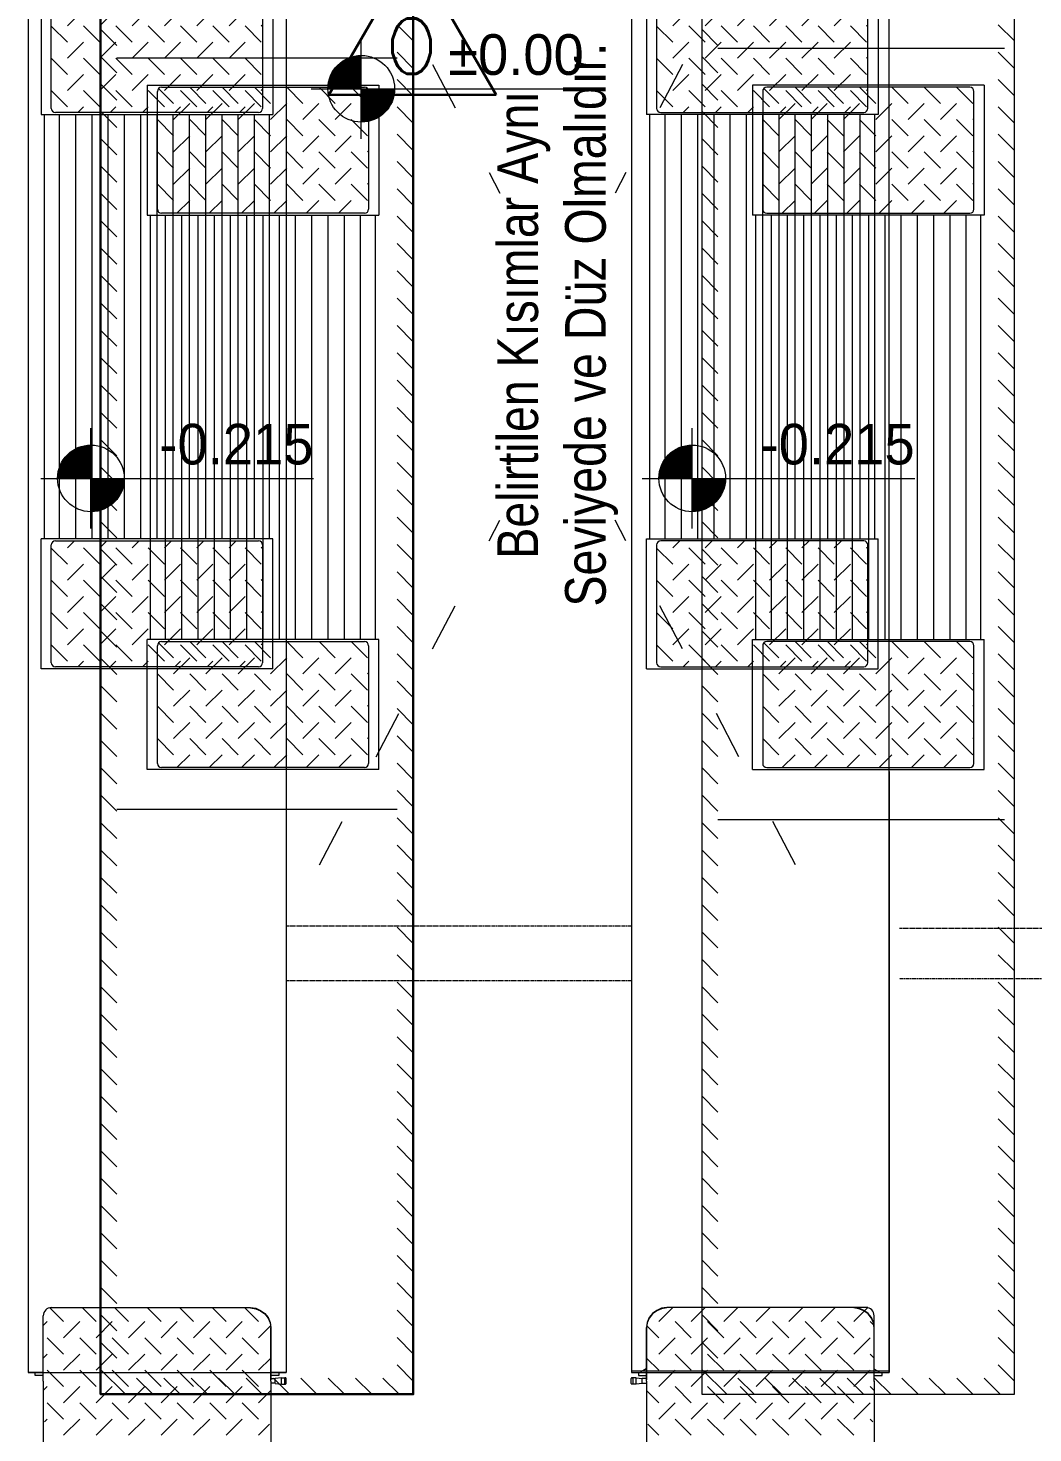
# Model space of a CAD drawing. Extents: x -3709 to 34975, y -230 to 8245.
# Drawn here: x 634.4 to 881.7, y 477.6 to 823.5 of the extents above; entities that cross this region are included whole.
import ezdxf
from ezdxf.enums import TextEntityAlignment as Align

# ---------------------------------------------------------------- set-up
doc = ezdxf.new("R2010")
doc.units = 0
doc.linetypes.add('ACAD_ISO03W100', pattern=[30, 12, -18])
doc.linetypes.add('HIDDEN', pattern=[0.375, 0.25, -0.125])
doc.layers.get('0').update_dxf_attribs({"color": 9, "lineweight": 9})
for name, color, linetype, lineweight in [('A_Tech_1-50', 201, 'Continuous', 9), ('B_Ekipman_Zemin', 155, 'Continuous', 9), ('E-OPTİK DUMAN DEDEKTÖRÜ', 7, 'Continuous', 30)]:
    doc.layers.add(name, color=color, linetype=linetype, lineweight=lineweight)
doc.styles.add('E-YAZI', font='txttw.shx')
doc.styles.add('HAS100', font='GOTHIC.TTF', dxfattribs={"height": 200})
doc.styles.add('MuuM_TEXT-STANDART', font='ARIALN.TTF')

# ---------------------------------------------------------------- blocks, each defined once
blk = doc.blocks.new('4800makaslift')
for p, q in [((14215.7, 12239.6), (14215.7, 7239.6)), ((14850.7, 12239.6), (14850.7, 7239.6)), ((15700.7, 12239.6), (15700.7, 7239.6)), ((16335.7, 7239.6), (16335.7, 12239.6)), ((16335.7, 8718.9), (16335.7, 7239.6)), ((14253.2, 7217.7), (14253.2, 7379.2)), ((14303, 7364.7), (14269, 7398.8)), ((14271.9, 7399.2), (14763.2, 7399)), ((14273.2, 7399.2), (14763.2, 7398.2)), ((14308.2, 7399), (14308.2, 7399.2)), ((14308.2, 7399.2), (14758.2, 7399.2)), ((14383, 7364.7), (14348.5, 7399.2)), ((14463, 7364.7), (14428.5, 7399.2)), ((14543, 7364.7), (14508.5, 7399.2)), ((14623, 7364.7), (14588.5, 7399.2)), ((14703, 7364.7), (14668.5, 7399.2)), ((14783, 7364.7), (14748.5, 7399.2)), ((15768.3, 7364.7), (15802.8, 7399.2)), ((16278.2, 7399.2), (15788.2, 7398.2)), ((16283.2, 7399.2), (15788.2, 7399)), ((16243.2, 7399.2), (15793.2, 7399.2)), ((15848.3, 7364.7), (15882.8, 7399.2)), ((15928.3, 7364.7), (15962.8, 7399.2)), ((16008.3, 7364.7), (16042.8, 7399.2)), ((16088.3, 7364.7), (16122.8, 7399.2)), ((16168.3, 7364.7), (16202.8, 7399.2)), ((16243.2, 7399), (16243.2, 7399.2)), ((16261.1, 7397.4), (16248.2, 7399)), ((16248.3, 7364.7), (16282.4, 7398.8)), ((16298.2, 7220.8), (16298.2, 7379.2)), ((14253.2, 7354.9), (14263, 7364.7)), ((14253.2, 7220.9), (14253.2, 7348.9)), ((14303, 7324.7), (14343, 7364.7)), ((14383, 7324.7), (14423, 7364.7)), ((14463, 7324.7), (14503, 7364.7)), ((14543, 7324.7), (14583, 7364.7)), ((14623, 7324.7), (14663, 7364.7)), ((14703, 7324.7), (14743, 7364.7)), ((14783, 7324.7), (14813.2, 7354.9)), ((14811.5, 7361.7), (14813.2, 7348.9)), ((14813.2, 7217.7), (14813.2, 7349.8)), ((14813.2, 7348.9), (14813.2, 7220.9)), ((15739.9, 7361.7), (15738.2, 7348.9)), ((15768.3, 7324.7), (15738.2, 7354.9)), ((15738.2, 7217.7), (15738.2, 7349.8)), ((15738.2, 7348.9), (15738.2, 7220.9)), ((15848.3, 7324.7), (15808.3, 7364.7)), ((15928.3, 7324.7), (15888.3, 7364.7)), ((16008.3, 7324.7), (15968.3, 7364.7)), ((16088.3, 7324.7), (16048.3, 7364.7)), ((16168.3, 7324.7), (16128.3, 7364.7)), ((16248.3, 7324.7), (16208.3, 7364.7)), ((16298.2, 7354.9), (16288.3, 7364.7)), ((16298.2, 7220.9), (16298.2, 7348.9)), ((14303, 7284.7), (14263, 7324.7)), ((14383, 7284.7), (14343, 7324.7)), ((14463, 7284.7), (14423, 7324.7)), ((14543, 7284.7), (14503, 7324.7)), ((14623, 7284.7), (14583, 7324.7)), ((14703, 7284.7), (14663, 7324.7)), ((14783, 7284.7), (14743, 7324.7)), ((15768.3, 7284.7), (15808.3, 7324.7)), ((15848.3, 7284.7), (15888.3, 7324.7)), ((15928.3, 7284.7), (15968.3, 7324.7)), ((16008.3, 7284.7), (16048.3, 7324.7)), ((16088.3, 7284.7), (16128.3, 7324.7)), ((16168.3, 7284.7), (16208.3, 7324.7)), ((16248.3, 7284.7), (16288.3, 7324.7)), ((14253.2, 7274.9), (14263, 7284.7)), ((14303, 7244.7), (14343, 7284.7)), ((14383, 7244.7), (14423, 7284.7)), ((14463, 7244.7), (14503, 7284.7)), ((14543, 7244.7), (14583, 7284.7)), ((14623, 7244.7), (14663, 7284.7)), ((14703, 7244.7), (14743, 7284.7)), ((14783, 7244.7), (14813.2, 7274.9)), ((15768.3, 7244.7), (15738.2, 7274.9)), ((15848.3, 7244.7), (15808.3, 7284.7)), ((15928.3, 7244.7), (15888.3, 7284.7)), ((16008.3, 7244.7), (15968.3, 7284.7)), ((16088.3, 7244.7), (16048.3, 7284.7)), ((16168.3, 7244.7), (16128.3, 7284.7)), ((16248.3, 7244.7), (16208.3, 7284.7)), ((16298.2, 7274.9), (16288.3, 7284.7)), ((14215.7, 7239.6), (14850.7, 7239.6)), ((14253.2, 7239.6), (14215.7, 7239.6)), ((14233.2, 7231.6), (14233.2, 7239.6)), ((14253.2, 7231.6), (14233.2, 7231.6)), ((14303, 7204.7), (14263, 7244.7)), ((14383, 7204.7), (14343, 7244.7)), ((14463, 7204.7), (14423, 7244.7)), ((14543, 7204.7), (14503, 7244.7)), ((14623, 7204.7), (14583, 7244.7)), ((14703, 7204.7), (14663, 7244.7)), ((14783, 7204.7), (14743, 7244.7)), ((14850.7, 7239.6), (14813.2, 7239.6)), ((14833.2, 7231.6), (14813.2, 7231.6)), ((14833.2, 7239.6), (14833.2, 7231.6)), ((15700.7, 7239.6), (16335.7, 7239.6)), ((15700.7, 7239.6), (15738.2, 7239.6)), ((15701.1, 7243.8), (16336.1, 7243.8)), ((15718.2, 7239.6), (15718.2, 7231.6)), ((15718.2, 7231.6), (15738.2, 7231.6)), ((15720.7, 7232.2), (15738.2, 7232.2)), ((15722.9, 7240.8), (15737.4, 7249.1)), ((15768.3, 7204.7), (15808.3, 7244.7)), ((15848.3, 7204.7), (15888.3, 7244.7)), ((15928.3, 7204.7), (15968.3, 7244.7)), ((16008.3, 7204.7), (16048.3, 7244.7)), ((16088.3, 7204.7), (16128.3, 7244.7)), ((16168.3, 7204.7), (16208.3, 7244.7)), ((16248.3, 7204.7), (16288.3, 7244.7)), ((16298.2, 7239.6), (16335.7, 7239.6)), ((16298.2, 7232.2), (16315.7, 7232.2)), ((16298.2, 7231.6), (16318.2, 7231.6)), ((16311.6, 7240.1), (16298.3, 7247.7)), ((16318.2, 7231.6), (16318.2, 7239.6)), ((14253.2, 7217.7), (14253.2, 6972.2)), ((14263, 7204.7), (14254, 7195.6)), ((14343, 7204.7), (14303, 7164.7)), ((14423, 7204.7), (14383, 7164.7)), ((14503, 7204.7), (14463, 7164.7)), ((14583, 7204.7), (14543, 7164.7)), ((14663, 7204.7), (14623, 7164.7)), ((14743, 7204.7), (14703, 7164.7)), ((14813.2, 7224.7), (14824.1, 7224.7)), ((14813.2, 7217.7), (14813.2, 6972.2)), ((14824.1, 7212.7), (14813.2, 7212.7)), ((14839.1, 7226.6), (14824.1, 7224.7)), ((14824.1, 7212.6), (14824.1, 7224.7)), ((14824.1, 7212.6), (14839.1, 7210.6)), ((14839.1, 7210.6), (14839.1, 7226.6)), ((14839.1, 7226.6), (14849.1, 7226.6)), ((14839.1, 7210.6), (14849.1, 7210.6)), ((14847.1, 7224.6), (14847.1, 7212.6)), ((14851.1, 7212.6), (14851.1, 7224.6)), ((15700.3, 7212.6), (15700.3, 7224.6)), ((15712.3, 7226.6), (15702.3, 7226.6)), ((15712.3, 7210.6), (15702.3, 7210.6)), ((15704.3, 7224.6), (15704.3, 7212.6)), ((15712.3, 7226.6), (15727.3, 7224.7)), ((15712.3, 7210.6), (15712.3, 7226.6)), ((15727.3, 7212.6), (15712.3, 7210.6)), ((15738.2, 7224.7), (15727.3, 7224.7)), ((15727.3, 7212.6), (15727.3, 7224.7)), ((15727.3, 7212.7), (15738.2, 7212.7)), ((15738.2, 7217.7), (15738.2, 6972.2)), ((15808.3, 7204.7), (15848.3, 7164.7)), ((15888.3, 7204.7), (15928.3, 7164.7)), ((15968.3, 7204.7), (16008.3, 7164.7)), ((16048.3, 7204.7), (16088.3, 7164.7)), ((16128.3, 7204.7), (16168.3, 7164.7)), ((16208.3, 7204.7), (16248.3, 7164.7)), ((16288.3, 7204.7), (16297.4, 7195.6)), ((16298.2, 7217.7), (16298.2, 6972.2)), ((14263, 7164.7), (14303, 7124.7)), ((14343, 7164.7), (14383, 7124.7)), ((14423, 7164.7), (14463, 7124.7)), ((14503, 7164.7), (14543, 7124.7)), ((14583, 7164.7), (14623, 7124.7)), ((14663, 7164.7), (14703, 7124.7)), ((14743, 7164.7), (14783, 7124.7)), ((14812.4, 7194), (14783, 7164.7)), ((15739, 7194), (15768.3, 7164.7)), ((15808.3, 7164.7), (15768.3, 7124.7)), ((15888.3, 7164.7), (15848.3, 7124.7)), ((15968.3, 7164.7), (15928.3, 7124.7)), ((16048.3, 7164.7), (16008.3, 7124.7)), ((16128.3, 7164.7), (16088.3, 7124.7)), ((16208.3, 7164.7), (16168.3, 7124.7)), ((16288.3, 7164.7), (16248.3, 7124.7)), ((14263, 7124.7), (14255.9, 7117.6)), ((14343, 7124.7), (14303, 7084.7)), ((14423, 7124.7), (14383, 7084.7)), ((14503, 7124.7), (14463, 7084.7)), ((14583, 7124.7), (14543, 7084.7)), ((14663, 7124.7), (14623, 7084.7)), ((14743, 7124.7), (14703, 7084.7)), ((14810.3, 7112), (14783, 7084.7)), ((15741, 7112), (15768.3, 7084.7)), ((15808.3, 7124.7), (15848.3, 7084.7)), ((15888.3, 7124.7), (15928.3, 7084.7)), ((15968.3, 7124.7), (16008.3, 7084.7)), ((16048.3, 7124.7), (16088.3, 7084.7)), ((16128.3, 7124.7), (16168.3, 7084.7)), ((16208.3, 7124.7), (16248.3, 7084.7)), ((16288.3, 7124.7), (16295.5, 7117.6))]:
    blk.add_line(p, q)
at = {"linetype": 'HIDDEN'}
for p, q in [((15700.7, 8338.6), (14850.7, 8338.6)), ((16360.7, 8333.6), (17097, 8333.6)), ((15700.7, 8203.6), (14850.7, 8203.6)), ((17097, 8208.6), (16360.7, 8208.6))]:
    blk.add_line(p, q, dxfattribs=at)
for points in [[(14763.2, 7399), (14776.1, 7397.4), (14788.2, 7392.4), (14798.5, 7384.6), (14806.5, 7374.4), (14811.5, 7362.5), (14813.2, 7349.8)], [(14763.2, 7398.2), (14776.1, 7396.5), (14788.2, 7391.6), (14798.5, 7383.7), (14806.5, 7373.5), (14811.5, 7361.7)], [(15788.2, 7399), (15775.2, 7397.4), (15763.2, 7392.4), (15752.8, 7384.6), (15744.9, 7374.4), (15739.9, 7362.5), (15738.2, 7349.8)], [(15788.2, 7398.2), (15775.2, 7396.5), (15763.2, 7391.6), (15752.8, 7383.7), (15744.9, 7373.5), (15739.9, 7361.7)], [(16298.2, 7348.9), (16296.5, 7361.7), (16291.5, 7373.5), (16283.5, 7383.7), (16273.2, 7391.6), (16261.1, 7396.5), (16248.2, 7398.2)], [(16298.2, 7349.8), (16296.5, 7362.5), (16291.5, 7374.4), (16283.5, 7384.6), (16273.2, 7392.4), (16261.1, 7397.4)]]:
    blk.add_lwpolyline(points)
for centre, radius, start, end in [((14273.2, 7379.2), 20, 90, 180), ((16278.2, 7379.2), 20, 0, 90), ((14849.1, 7224.6), 2, 360, 180), ((14849.1, 7212.6), 2, 180, 360), ((15702.3, 7224.6), 2, 0, 180), ((15702.3, 7212.6), 2, 180, 0), ((16278.2, 7220.8), 20, 351.1197, 0)]:
    blk.add_arc(centre, radius, start, end)
blk = doc.blocks.new('plus')
h = blk.add_hatch()
h.set_pattern_fill('DIAPLATE', color=256, scale=900, angle=315, style=0)
h.set_pattern_definition([(315, (53255.65, 6092.743), (79.5495, 1e-13), [56.25, -56.25]), (45, (53295.43, 6092.743), (-9e-14, 79.5495), [56.25, -56.25])])
h.paths.add_polyline_path([(53265.7, 6092.7, 0.41711), (53255.7, 6082.6), (53255.7, 5792.6, 0.411323), (53265.7, 5782.7), (53765.7, 5782.7, 0.414214), (53775.7, 5792.7), (53775.7, 6082.7, 0.414214), (53765.7, 6092.7)])
h = blk.add_hatch()
h.set_pattern_fill('DIAPLATE', color=256, scale=900, angle=315, style=0)
h.set_pattern_definition([(315, (54745.65, 6092.743), (79.5495, 1e-13), [56.25, -56.25]), (45, (54785.427, 6092.743), (-9e-14, 79.5495), [56.25, -56.25])])
h.paths.add_polyline_path([(54755.7, 6092.7, 0.414214), (54745.7, 6082.7), (54745.7, 5792.7, 0.414214), (54755.7, 5782.7), (55255.7, 5782.7, 0.41711), (55265.7, 5792.8), (55265.7, 6082.8, 0.411323), (55255.7, 6092.7)])
h = blk.add_hatch()
h.set_pattern_fill('DIAPLATE', color=256, scale=900, angle=315, style=0)
h.set_pattern_definition([(315, (53255.65, 4727.74), (79.5495, 1e-13), [56.25, -56.25]), (45, (53295.43, 4727.74), (-9e-14, 79.5495), [56.25, -56.25])])
h.paths.add_polyline_path([(53765.7, 4417.7, 0.414214), (53775.7, 4427.7), (53775.7, 4717.7, 0.414214), (53765.7, 4727.7), (53265.7, 4727.7, 0.41711), (53255.7, 4717.6), (53255.7, 4427.6, 0.411323), (53265.7, 4417.7)])
h = blk.add_hatch()
h.set_pattern_fill('DIAPLATE', color=256, scale=900, angle=315, style=0)
h.set_pattern_definition([(315, (54745.65, 4727.74), (79.5495, 1e-13), [56.25, -56.25]), (45, (54785.427, 4727.74), (-9e-14, 79.5495), [56.25, -56.25])])
h.paths.add_polyline_path([(55255.7, 4417.7, 0.41711), (55265.7, 4427.8), (55265.7, 4717.8, 0.411323), (55255.7, 4727.7), (54755.7, 4727.7, 0.414214), (54745.7, 4717.7), (54745.7, 4427.7, 0.414214), (54755.7, 4417.7)])
for p, q in [((53230.7, 6097.7), (53230.7, 5777.7)), ((53230.7, 6097.7), (53800.7, 6097.7)), ((53265.7, 6092.7), (53765.7, 6092.7)), ((53800.7, 6097.7), (53800.7, 5777.7)), ((54720.7, 6097.7), (54720.7, 5777.7)), ((55290.7, 6097.7), (54720.7, 6097.7)), ((55255.7, 6092.7), (54755.7, 6092.7)), ((55290.7, 6097.7), (55290.7, 5777.7)), ((53255.7, 5792.7), (53255.7, 6082.7)), ((53775.7, 6082.7), (53775.7, 5792.7)), ((54745.7, 6082.7), (54745.7, 5792.7)), ((55265.7, 5792.7), (55265.7, 6082.7)), ((53230.7, 5777.7), (53800.7, 5777.7)), ((53238.7, 4732.7), (53238.7, 5777.7)), ((53765.7, 5782.7), (53265.7, 5782.7)), ((53275.1, 5777.7), (53275.1, 4732.7)), ((53315.1, 5777.7), (53315.1, 4732.7)), ((53355.1, 5777.7), (53355.1, 4732.7)), ((53395.1, 5777.7), (53395.1, 4732.7)), ((53435.1, 5777.7), (53435.1, 4732.7)), ((53475.1, 5777.7), (53475.1, 4732.7)), ((53515.1, 5777.7), (53515.1, 4732.7)), ((53555.1, 5777.7), (53555.1, 4732.7)), ((53595.1, 5777.7), (53595.1, 4732.7)), ((53635.1, 5777.7), (53635.1, 4732.7)), ((53675.1, 5777.7), (53675.1, 4732.7)), ((53715.1, 5777.7), (53715.1, 4732.7)), ((53755.1, 5777.7), (53755.1, 4732.7)), ((53792.7, 4732.7), (53792.7, 5777.7)), ((55290.7, 5777.7), (54720.7, 5777.7)), ((54728.7, 4732.7), (54728.7, 5777.7)), ((54755.7, 5782.7), (55255.7, 5782.7)), ((54766.2, 5777.7), (54766.2, 4732.7)), ((54806.2, 5777.7), (54806.2, 4732.7)), ((54846.2, 5777.7), (54846.2, 4732.7)), ((54886.2, 5777.7), (54886.2, 4732.7)), ((54926.2, 5777.7), (54926.2, 4732.7)), ((54966.2, 5777.7), (54966.2, 4732.7)), ((55006.2, 5777.7), (55006.2, 4732.7)), ((55046.2, 5777.7), (55046.2, 4732.7)), ((55086.2, 5777.7), (55086.2, 4732.7)), ((55126.2, 5777.7), (55126.2, 4732.7)), ((55166.2, 5777.7), (55166.2, 4732.7)), ((55206.2, 5777.7), (55206.2, 4732.7)), ((55246.2, 5777.7), (55246.2, 4732.7)), ((55282.7, 4732.7), (55282.7, 5777.7)), ((53230.7, 4412.7), (53230.7, 4732.7)), ((53800.7, 4732.7), (53230.7, 4732.7)), ((53255.7, 4427.7), (53255.7, 4717.7)), ((53265.7, 4727.7), (53765.7, 4727.7)), ((53775.7, 4717.7), (53775.7, 4427.7)), ((53800.7, 4412.7), (53800.7, 4732.7)), ((54720.7, 4412.7), (54720.7, 4732.7)), ((54720.7, 4732.7), (55290.7, 4732.7)), ((54745.7, 4717.7), (54745.7, 4427.7)), ((55255.7, 4727.7), (54755.7, 4727.7)), ((55265.7, 4427.7), (55265.7, 4717.7)), ((55290.7, 4412.7), (55290.7, 4732.7)), ((53800.7, 4412.7), (53230.7, 4412.7)), ((53765.7, 4417.7), (53265.7, 4417.7)), ((54720.7, 4412.7), (55290.7, 4412.7)), ((54755.7, 4417.7), (55255.7, 4417.7))]:
    blk.add_line(p, q)
for centre, start, end in [((53265.7, 6082.7), 90, 180), ((53765.7, 6082.7), 360, 90), ((54755.7, 6082.7), 90, 180), ((55255.7, 6082.7), 0, 90), ((53265.7, 5792.7), 180, 270), ((53765.7, 5792.7), 270, 360), ((54755.7, 5792.7), 180, 270), ((55255.7, 5792.7), 270, 0), ((53265.7, 4717.7), 90, 180), ((53765.7, 4717.7), 360, 90), ((54755.7, 4717.7), 90, 180), ((55255.7, 4717.7), 0, 90), ((53265.7, 4427.7), 180, 270), ((53765.7, 4427.7), 270, 360), ((54755.7, 4427.7), 180, 270), ((55255.7, 4427.7), 270, 0)]:
    blk.add_arc(centre, 10, start, end)
blk = doc.blocks.new('*U543')
for p, q in [((0, -123.2), (0, 123.2)), ((-123.2, 0), (547.7, 0))]:
    blk.add_line(p, q)
at = {"const_width": 82.1}
for points in [[(0, 41.1, 0.414214), (-41.1, 0, 0.414214)], [(0, -41.1, 0.414214), (41.1, 0, 0.414214)]]:
    blk.add_lwpolyline(points, format="xyb", dxfattribs=at)
blk.add_circle((0, 0), 82.1)
at = {"style": 'HAS100'}
for tag, p in [('%%P0.00', (547.7, 34.2)), ('-0.07', (531.9, -125.4))]:
    blk.add_attdef(tag, text='', height=100, dxfattribs=at).set_placement(p, align=Align.RIGHT)
blk = doc.blocks.new('100_OPTİK DUMAN DEDEKTÖRÜ 085')
at = {"layer": 'E-OPTİK DUMAN DEDEKTÖRÜ', "color": 4}
blk.add_lwpolyline([(2.059, 0), (0, 3.566), (-2.059, 0)], close=True, dxfattribs=at)
at = {"layer": 'E-OPTİK DUMAN DEDEKTÖRÜ', "color": 3, "style": 'E-YAZI'}
blk.add_text('O', height=1.36, dxfattribs=at).set_placement((-0.022, 1.201), align=Align.MIDDLE)

msp = doc.modelspace()

# ---------------------------------------------------------------- hatches: boundary and pattern name
at = {"lineweight": 0}
h = msp.add_hatch(dxfattribs=at)
h.set_pattern_fill('ANSI31', color=256, scale=1.5, angle=270, style=0)
h.set_pattern_definition([(315, (125.0925, 1182.0227), (3.367596, 3.367596), [])])
h.paths.add_polyline_path([(729.23, 980.11), (652.23, 980.11), (652.23, 487.11), (729.23, 487.11)])
h.paths.add_polyline_path([(725.23, 976.11), (656.23, 976.11), (656.23, 491.11), (725.23, 491.11)], flags=16)
h = msp.add_hatch(dxfattribs=at)
h.set_pattern_fill('ANSI31', color=256, scale=1.5, angle=270, style=0)
h.set_pattern_definition([(315, (273.0925, 1182.0227), (3.367596, 3.367596), [])])
h.paths.add_polyline_path([(877.23, 980.11), (800.23, 980.11), (800.23, 487.11), (877.23, 487.11)])
h.paths.add_polyline_path([(873.23, 976.11), (804.23, 976.11), (804.23, 491.11), (873.23, 491.11)], flags=16)
h = msp.add_hatch()
h.set_pattern_fill('DIAPLATE', color=256, scale=90, angle=315, style=0)
h.set_pattern_definition([(315, (666.227, 808.952), (7.95495, 1e-14), [5.625, -5.625]), (45, (670.2043, 808.952), (-9e-15, 7.95495), [5.625, -5.625])])
h.paths.add_polyline_path([(667.23, 808.95, 0.41711), (666.23, 807.94), (666.23, 778.94, 0.411323), (667.23, 777.95), (717.23, 777.95, 0.414214), (718.23, 778.95), (718.23, 807.95, 0.414214), (717.23, 808.95)])
h = msp.add_hatch()
h.set_pattern_fill('DIAPLATE', color=256, scale=90, angle=315, style=0)
h.set_pattern_definition([(315, (815.227, 808.952), (7.95495, 1e-14), [5.625, -5.625]), (45, (819.2043, 808.952), (-9e-15, 7.95495), [5.625, -5.625])])
h.paths.add_polyline_path([(816.23, 808.95, 0.414214), (815.23, 807.95), (815.23, 778.95, 0.414214), (816.23, 777.95), (866.23, 777.95, 0.41711), (867.23, 778.96), (867.23, 807.96, 0.411323), (866.23, 808.95)])
h = msp.add_hatch()
h.set_pattern_fill('DIAPLATE', color=256, scale=90, angle=315, style=0)
h.set_pattern_definition([(315, (666.227, 672.452), (7.95495, 1e-14), [5.625, -5.625]), (45, (670.2043, 672.452), (-9e-15, 7.95495), [5.625, -5.625])])
h.paths.add_polyline_path([(717.23, 641.45, 0.414214), (718.23, 642.45), (718.23, 671.45, 0.414214), (717.23, 672.45), (667.23, 672.45, 0.41711), (666.23, 671.44), (666.23, 642.44, 0.411323), (667.23, 641.45)])
h = msp.add_hatch()
h.set_pattern_fill('DIAPLATE', color=256, scale=90, angle=315, style=0)
h.set_pattern_definition([(315, (815.227, 672.452), (7.95495, 1e-14), [5.625, -5.625]), (45, (819.2043, 672.452), (-9e-15, 7.95495), [5.625, -5.625])])
h.paths.add_polyline_path([(866.23, 641.45, 0.41711), (867.23, 642.46), (867.23, 671.46, 0.411323), (866.23, 672.45), (816.23, 672.45, 0.414214), (815.23, 671.45), (815.23, 642.45, 0.414214), (816.23, 641.45)])

# ---------------------------------------------------------------- linework, layer by layer
for p, q in [((729.23, 525.11), (729.23, 980.11)), ((804.23, 818.61), (874.73, 818.61)), ((725.23, 816.11), (656.23, 816.11)), ((725.23, 631.11), (656.23, 631.11)), ((804.23, 628.61), (874.73, 628.61))]:
    msp.add_line(p, q, dxfattribs=at)
at = {"linetype": 'ACAD_ISO03W100', "lineweight": 0}
for p, q in [((706.16, 867.73), (750.54, 782.87)), ((823.29, 867.73), (778.91, 782.87)), ((706.16, 617.5), (750.54, 702.35)), ((823.29, 617.5), (778.91, 702.35))]:
    msp.add_line(p, q, dxfattribs=at)
for p, q in [((663.73, 809.45), (663.73, 777.45)), ((663.73, 809.45), (720.73, 809.45)), ((666.23, 778.95), (666.23, 807.95)), ((667.23, 808.95), (717.23, 808.95)), ((718.23, 807.95), (718.23, 778.95)), ((720.73, 809.45), (720.73, 777.45)), ((812.73, 809.45), (812.73, 777.45)), ((869.73, 809.45), (812.73, 809.45)), ((815.23, 807.95), (815.23, 778.95)), ((866.23, 808.95), (816.23, 808.95)), ((867.23, 778.95), (867.23, 807.95)), ((869.73, 809.45), (869.73, 777.45)), ((663.73, 777.45), (720.73, 777.45)), ((664.53, 672.95), (664.53, 777.45)), ((717.23, 777.95), (667.23, 777.95)), ((668.17, 777.45), (668.17, 672.95)), ((672.17, 777.45), (672.17, 672.95)), ((676.17, 777.45), (676.17, 672.95)), ((680.17, 777.45), (680.17, 672.95)), ((684.17, 777.45), (684.17, 672.95)), ((688.17, 777.45), (688.17, 672.95)), ((692.17, 777.45), (692.17, 672.95)), ((696.17, 777.45), (696.17, 672.95)), ((700.17, 777.45), (700.17, 672.95)), ((704.17, 777.45), (704.17, 672.95)), ((708.17, 777.45), (708.17, 672.95)), ((712.17, 777.45), (712.17, 672.95)), ((716.17, 777.45), (716.17, 672.95)), ((719.93, 672.95), (719.93, 777.45)), ((869.73, 777.45), (812.73, 777.45)), ((813.53, 672.95), (813.53, 777.45)), ((816.23, 777.95), (866.23, 777.95)), ((817.28, 777.45), (817.28, 672.95)), ((821.28, 777.45), (821.28, 672.95)), ((825.28, 777.45), (825.28, 672.95)), ((829.28, 777.45), (829.28, 672.95)), ((833.28, 777.45), (833.28, 672.95)), ((837.28, 777.45), (837.28, 672.95)), ((841.28, 777.45), (841.28, 672.95)), ((845.28, 777.45), (845.28, 672.95)), ((849.28, 777.45), (849.28, 672.95)), ((853.28, 777.45), (853.28, 672.95)), ((857.28, 777.45), (857.28, 672.95)), ((861.28, 777.45), (861.28, 672.95)), ((865.28, 777.45), (865.28, 672.95)), ((868.93, 672.95), (868.93, 777.45)), ((663.73, 640.95), (663.73, 672.95)), ((720.73, 672.95), (663.73, 672.95)), ((666.23, 642.45), (666.23, 671.45)), ((667.23, 672.45), (717.23, 672.45)), ((718.23, 671.45), (718.23, 642.45)), ((720.73, 640.95), (720.73, 672.95)), ((812.73, 640.95), (812.73, 672.95)), ((812.73, 672.95), (869.73, 672.95)), ((815.23, 671.45), (815.23, 642.45)), ((866.23, 672.45), (816.23, 672.45)), ((867.23, 642.45), (867.23, 671.45)), ((869.73, 640.95), (869.73, 672.95)), ((720.73, 640.95), (663.73, 640.95)), ((717.23, 641.45), (667.23, 641.45)), ((812.73, 640.95), (869.73, 640.95)), ((816.23, 641.45), (866.23, 641.45))]:
    msp.add_line(p, q)
at = {"lineweight": 30}
msp.add_lwpolyline([(729.23, 980.11), (652.23, 980.11), (652.23, 487.11), (729.23, 487.11)], close=True, dxfattribs=at)
msp.add_lwpolyline([(877.23, 980.11), (800.23, 980.11), (800.23, 487.11), (877.23, 487.11)], close=True)
for centre, start, end in [((667.23, 807.95), 90, 180), ((717.23, 807.95), 360, 90), ((816.23, 807.95), 90, 180), ((866.23, 807.95), 0, 90), ((667.23, 778.95), 180, 270), ((717.23, 778.95), 270, 360), ((816.23, 778.95), 180, 270), ((866.23, 778.95), 270, 0), ((667.23, 671.45), 90, 180), ((717.23, 671.45), 360, 90), ((816.23, 671.45), 90, 180), ((866.23, 671.45), 0, 90), ((667.23, 642.45), 180, 270), ((717.23, 642.45), 270, 360), ((816.23, 642.45), 180, 270), ((866.23, 642.45), 270, 0)]:
    msp.add_arc(centre, 1, start, end)

# ---------------------------------------------------------------- block references
at = {"layer": 'A_Tech_1-50'}
ref = msp.add_blockref('*U543', (716.42, 808.6), dxfattribs=dict(at, xscale=0.1, yscale=0.1, zscale=0.1))
ref.add_attrib('%%P0.00', '%%P0.00', dxfattribs={"layer": '0', "height": 10, "style": 'HAS100'}).set_placement((771.19, 812.02), align=Align.RIGHT)
ref = msp.add_blockref('*U543', (649.88, 712.66), dxfattribs=dict(at, xscale=0.1, yscale=0.1, zscale=0.1))
ref.add_attrib('%%P0.00', '-0.215', dxfattribs={"layer": '0', "height": 10, "style": 'HAS100'}).set_placement((704.64, 716.08), align=Align.RIGHT)
ref = msp.add_blockref('*U543', (797.88, 712.66), dxfattribs=dict(at, xscale=0.1, yscale=0.1, zscale=0.1))
ref.add_attrib('%%P0.00', '-0.215', dxfattribs={"layer": '0', "height": 10, "style": 'HAS100'}).set_placement((852.64, 716.08), align=Align.RIGHT)
at = {"layer": 'B_Ekipman_Zemin', "xscale": 0.1, "yscale": 0.1, "zscale": 0.1}
for name, p in [('4800makaslift', (-787.17, -231.46)), ('plus', (-4685.45, 224.49))]:
    msp.add_blockref(name, p, dxfattribs=at)
at = {"layer": 'E-OPTİK DUMAN DEDEKTÖRÜ', "xscale": 10, "yscale": 10, "zscale": 10}
msp.add_blockref('100_OPTİK DUMAN DEDEKTÖRÜ 085', (729.02, 807.07), dxfattribs=at)

# ---------------------------------------------------------------- texts
at = {"lineweight": 0, "insert": (749.92, 750.49), "char_height": 10, "width": 196.8786, "attachment_point": 2, "rotation": 90, "style": 'MuuM_TEXT-STANDART'}
msp.add_mtext('Belirtilen Kısımlar Aynı\\PSeviyede ve Düz Olmalıdır.', dxfattribs=at)

doc.saveas('drawing.dxf')
